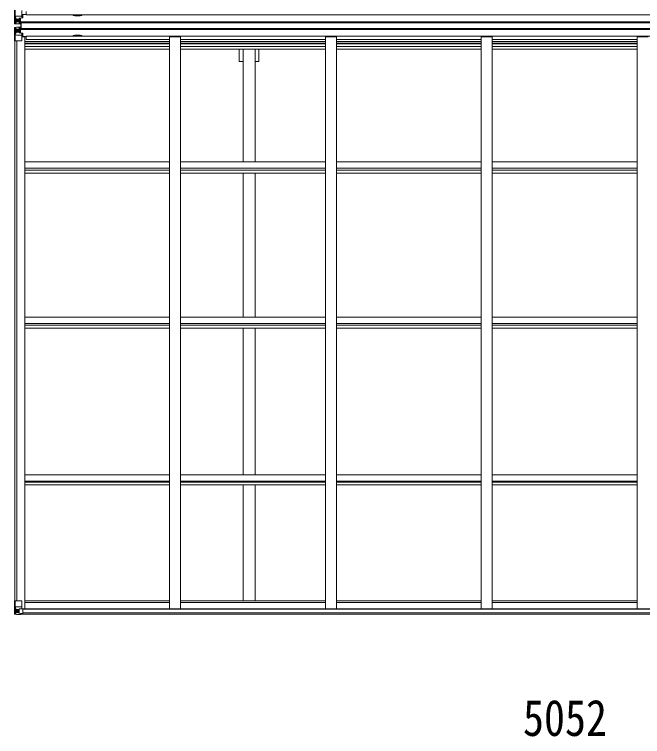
# Model space of a CAD drawing. Units: millimetres at full size, sheet at 1:35; details may follow other scales. Extents: x -9783 to 9892, y -6828 to 6752.
# Drawn here: x 1770 to 4656, y 89 to 3409 of the extents above; entities that cross this region are included whole.
import ezdxf
from ezdxf.enums import TextEntityAlignment as Align

# ---------------------------------------------------------------- set-up
doc = ezdxf.new("R2010")
doc.units = ezdxf.units.MM
doc.header["$LTSCALE"] = 35
for name, color, linetype, lineweight in [('0-1_本体', 4, 'Continuous', 9), ('0-2_部品', 7, 'Continuous', 9), ('0-7_合掌部品', 3, 'Continuous', 9), ('0-A_寸法', 6, 'Continuous', 9)]:
    doc.layers.add(name, color=color, linetype=linetype, lineweight=lineweight)
doc.styles.add('ＭＳ ゴシック', font='')
doc.styles.get('ＭＳ ゴシック').set_extended_font_data('MS Gothic')

msp = doc.modelspace()

# ---------------------------------------------------------------- linework, layer by layer
at = {"layer": '0-1_本体'}
for p, q in [((1824.7, 3422.3), (1824.7, 3407.23)), ((1824.7, 3407.23), (6771.7, 3407.23)), ((2072.2, 3401.69), (2047.2, 3401.69)), ((1801.7, 3369.03), (1793.7, 3369.03)), ((1801.7, 3366.96), (1793.7, 3366.96)), ((1801.7, 3340.05), (1801.7, 3375.05)), ((6794.7, 3375.05), (1801.7, 3375.05)), ((6794.7, 3370.3), (1801.7, 3370.3)), ((1801.7, 3348.66), (1793.7, 3348.66)), ((1801.7, 3346.6), (1793.7, 3346.6)), ((6794.7, 3344.79), (1801.7, 3344.79)), ((6794.7, 3340.05), (1801.7, 3340.05)), ((1772.2, 712.79), (1772.2, 3287.89)), ((1781.2, 712.79), (1781.2, 3287.89)), ((1781.9, 712.79), (1781.9, 3287.89)), ((1804.2, 3306.37), (1817.2, 3306.37)), ((1817.2, 676.44), (1817.2, 3306.37)), ((1824.7, 3293.32), (1824.7, 3308.39)), ((1824.7, 3308.39), (6771.7, 3308.39)), ((2483.2, 3293.32), (1824.7, 3293.32)), ((2072.2, 3313.93), (2047.2, 3313.93)), ((2483.2, 3306.37), (2533.2, 3306.37)), ((2483.2, 676.44), (2483.2, 3306.37)), ((2533.2, 676.44), (2533.2, 3306.37)), ((3199.2, 3293.32), (2533.2, 3293.32)), ((3199.2, 3306.37), (3249.2, 3306.37)), ((3199.2, 676.44), (3199.2, 3306.37)), ((3249.2, 676.44), (3249.2, 3306.37)), ((3915.2, 3293.32), (3249.2, 3293.32)), ((3915.2, 3306.37), (3965.2, 3306.37)), ((3915.2, 676.44), (3915.2, 3306.37)), ((3965.2, 676.44), (3965.2, 3306.37)), ((4631.2, 3293.32), (3965.2, 3293.32)), ((4631.2, 3306.37), (4681.2, 3306.37)), ((4631.2, 676.44), (4631.2, 3306.37)), ((2483.2, 3283.96), (1817.2, 3283.96)), ((1817.2, 3276.89), (2483.2, 3276.89)), ((2483.2, 3273.1), (1817.2, 3273.1)), ((2483.2, 3261.75), (1817.2, 3261.75)), ((3199.2, 3283.96), (2533.2, 3283.96)), ((2533.2, 3276.89), (3199.2, 3276.89)), ((3199.2, 3273.1), (2533.2, 3273.1)), ((3199.2, 3261.75), (2533.2, 3261.75)), ((3915.2, 3283.96), (3249.2, 3283.96)), ((3249.2, 3276.89), (3915.2, 3276.89)), ((3915.2, 3273.1), (3249.2, 3273.1)), ((3915.2, 3261.75), (3249.2, 3261.75)), ((4631.2, 3283.96), (3965.2, 3283.96)), ((3965.2, 3276.89), (4631.2, 3276.89)), ((4631.2, 3273.1), (3965.2, 3273.1)), ((4631.2, 3261.75), (3965.2, 3261.75)), ((2483.2, 3248.93), (1817.2, 3248.93)), ((3199.2, 3248.93), (2533.2, 3248.93)), ((2820.7, 2731.36), (2820.7, 3248.93)), ((2875.7, 2731.36), (2875.7, 3248.93)), ((2893.4, 3192.66), (2893.4, 3248.93)), ((3915.2, 3248.93), (3249.2, 3248.93)), ((4631.2, 3248.93), (3965.2, 3248.93)), ((2893.4, 3192.66), (2875.7, 3192.66)), ((2483.2, 2731.36), (1817.2, 2731.36)), ((3199.2, 2731.36), (2533.2, 2731.36)), ((3915.2, 2731.36), (3249.2, 2731.36)), ((4631.2, 2731.36), (3965.2, 2731.36)), ((2483.2, 2702.4), (1817.2, 2702.4)), ((2483.2, 2692.24), (1817.2, 2692.24)), ((3199.2, 2702.4), (2533.2, 2702.4)), ((3199.2, 2692.24), (2533.2, 2692.24)), ((3915.2, 2702.4), (3249.2, 2702.4)), ((3915.2, 2692.24), (3249.2, 2692.24)), ((4631.2, 2702.4), (3965.2, 2702.4)), ((4631.2, 2692.24), (3965.2, 2692.24)), ((2483.2, 2679.4), (1817.2, 2679.4)), ((3199.2, 2679.4), (2533.2, 2679.4)), ((2820.7, 2016.58), (2820.7, 2679.4)), ((2875.7, 2016.58), (2875.7, 2679.4)), ((3915.2, 2679.4), (3249.2, 2679.4)), ((4631.2, 2679.4), (3965.2, 2679.4)), ((2483.2, 2016.58), (1817.2, 2016.58)), ((3199.2, 2016.58), (2533.2, 2016.58)), ((3915.2, 2016.58), (3249.2, 2016.58)), ((4631.2, 2016.58), (3965.2, 2016.58)), ((2483.2, 1987.14), (1817.2, 1987.14)), ((2483.2, 1979.99), (1817.2, 1979.99)), ((2483.2, 1967.03), (1817.2, 1967.03)), ((3199.2, 1987.14), (2533.2, 1987.14)), ((3199.2, 1979.99), (2533.2, 1979.99)), ((3199.2, 1967.03), (2533.2, 1967.03)), ((2820.7, 1292.67), (2820.7, 1967.03)), ((2875.7, 1292.67), (2875.7, 1967.03)), ((3915.2, 1987.14), (3249.2, 1987.14)), ((3915.2, 1979.99), (3249.2, 1979.99)), ((3915.2, 1967.03), (3249.2, 1967.03)), ((4631.2, 1987.14), (3965.2, 1987.14)), ((4631.2, 1979.99), (3965.2, 1979.99)), ((4631.2, 1967.03), (3965.2, 1967.03)), ((2483.2, 1292.67), (1817.2, 1292.67)), ((2483.2, 1262.91), (1817.2, 1262.91)), ((3199.2, 1292.67), (2533.2, 1292.67)), ((3199.2, 1262.91), (2533.2, 1262.91)), ((3915.2, 1292.67), (3249.2, 1292.67)), ((3915.2, 1262.91), (3249.2, 1262.91)), ((4631.2, 1292.67), (3965.2, 1292.67)), ((4631.2, 1262.91), (3965.2, 1262.91)), ((2483.2, 1258.61), (1817.2, 1258.61)), ((2483.2, 1245.6), (1817.2, 1245.6)), ((3199.2, 1258.61), (2533.2, 1258.61)), ((3199.2, 1245.6), (2533.2, 1245.6)), ((2820.7, 713.68), (2820.7, 1245.6)), ((2875.7, 713.68), (2875.7, 1245.6)), ((3915.2, 1258.61), (3249.2, 1258.61)), ((3915.2, 1245.6), (3249.2, 1245.6)), ((4631.2, 1258.61), (3965.2, 1258.61)), ((4631.2, 1245.6), (3965.2, 1245.6)), ((2482.89, 713.68), (1817.2, 713.68)), ((2482.62, 704.55), (1817.2, 704.55)), ((3198.62, 704.55), (2532.62, 704.55)), ((3198.89, 713.68), (2532.89, 713.68)), ((3914.62, 704.55), (3248.62, 704.55)), ((3914.89, 713.68), (3248.89, 713.68)), ((4630.62, 704.55), (3964.62, 704.55)), ((4630.89, 713.68), (3964.89, 713.68)), ((1808.17, 676.44), (6788.24, 676.44)), ((1808.7, 674.09), (6787.7, 674.09)), ((1798.7, 651.94), (6797.7, 651.94)), ((1798.7, 651), (6797.7, 651)), ((1808.7, 658.43), (6787.7, 658.43))]:
    msp.add_line(p, q, dxfattribs=at)
msp.add_lwpolyline([(2820.7, 3192.66), (2803, 3192.66), (2803, 3248.93)], dxfattribs=at)
for centre, start, end in [((2047.2, 3414.19), 213.87174, 270), ((2072.2, 3414.19), 270, 326.12826), ((2047.2, 3301.43), 90, 146.12826), ((2072.2, 3301.43), 33.87174, 90)]:
    msp.add_arc(centre, 12.5, start, end, dxfattribs=at)
at = {"layer": '0-2_部品'}
for p, q in [((1770.2, 712.79), (1803.2, 712.79)), ((1770.2, 652.09), (1770.2, 712.79)), ((1773.05, 712.79), (1773.05, 652.21)), ((1804.2, 711.79), (1804.2, 678.7)), ((1773.59, 685.91), (1780.2, 686.13)), ((1773.59, 685.91), (1777.74, 673.83)), ((1780.2, 672.6), (1777.87, 672.56)), ((1777.87, 672.56), (1777.87, 659.09)), ((1780.2, 686.13), (1804.2, 686.13)), ((1780.2, 672.6), (1780.2, 672.59)), ((1792.2, 672.59), (1780.2, 672.59)), ((1784.72, 666.23), (1784.72, 667.19)), ((1792.2, 676.58), (1798.7, 676.58)), ((1792.2, 676.58), (1792.2, 649.79)), ((1803.38, 678.44), (1793.03, 676.78)), ((1793.03, 676.78), (1793.03, 676.58)), ((1795.73, 676.58), (1803.38, 677.8)), ((1798.7, 676.58), (1807.7, 676.55)), ((1803.38, 677.8), (1803.38, 678.44)), ((1808.7, 675.64), (1808.7, 655.49)), ((1771.14, 651.13), (1771.14, 651.08)), ((1780.11, 650.7), (1772.19, 651.17)), ((1773.05, 652.14), (1773.05, 652.21)), ((1777.02, 655.59), (1774.28, 651.92)), ((1777.87, 659.09), (1780.2, 659.03)), ((1780.2, 659.04), (1792.2, 659.04)), ((1792.2, 649.91), (1780.2, 650.69)), ((1798.7, 649.4), (1798.7, 655.34)), ((1807.7, 654.77), (1798.7, 654.71))]:
    msp.add_line(p, q, dxfattribs=at)
for points in [[(1783.76, 664.31), (1782.8, 664.31), (1782.8, 665.27), (1783.76, 665.27)], [(1784.72, 667.19), (1785.68, 667.19), (1785.68, 666.23)], [(1786.64, 665.27), (1787.6, 665.27), (1787.6, 664.31), (1786.64, 664.31)], [(1771.14, 651.08), (1780.2, 650.53), (1798.7, 649.4)], [(1785.68, 663.35), (1785.68, 662.39), (1784.72, 662.39), (1784.72, 663.35)], [(1808.7, 655.49), (1808.69, 655.38), (1798.7, 655.34)]]:
    msp.add_lwpolyline(points, dxfattribs=at)
msp.add_circle((1785.2, 664.79), 5.3, dxfattribs=at)
for centre, radius, start, end in [((1803.2, 711.79), 1, 0, 90), ((1783.76, 666.23), 0.96, 270, 0), ((1783.76, 663.35), 0.96, 0, 90), ((1786.64, 666.23), 0.96, 180, 270), ((1786.64, 663.35), 0.96, 90, 180), ((1793.14, 675.85), 0.937, 96.73234, 129.06602), ((1803.27, 679.37), 0.937, 276.73234, 357.67791), ((1803.27, 678.73), 0.937, 276.73234, 357.67791), ((1771.2, 652.12), 0.999, 180.04917, 266.5576), ((1771.2, 652.09), 0.999, 180.04917, 266.5576), ((1771.2, 652.08), 1, 179.99921, 266.49983), ((1772.36, 638.48), 12.7, 84.89689, 90.75534), ((1774.33, 652.09), 1.28, 177.54105, 228.82169)]:
    msp.add_arc(centre, radius, start, end, dxfattribs=at)
for centre, major_axis, ratio, start_param, end_param in [((1774.31, 683.57), (0.85, -2.32), 0.403757, 3.0087805, 3.9744392), ((1776.47, 672.54), (0, -3), 0.468246, 1.5772882, 2.0127935), ((1807.7, 675.64), (1, -0.021), 0.906239, 0.0187047, 1.589501), ((1773.14, 651.01), (2, -0.12), 0.060933, 2.0712557, 3.1453404), ((1972.14, 638.77), (201, -12.36), 0.060933, 3.1453404, 3.145839), ((1773.33, 654.1), (-0.02, -3), 0.466854, 0.125683, 0.7596956), ((1775, 659.17), (0.03, -5), 0.573921, 0.7672717, 1.551125), ((1698.46, 659.04), (81.75, 0), 0.061163, 6.2824128, 6.2831853), ((1807.7, 655.48), (1, 0.012), 0.707053, 4.7036637, 6.124411)]:
    msp.add_ellipse(centre, major_axis=major_axis, ratio=ratio, start_param=start_param, end_param=end_param, dxfattribs=at)
at = {"layer": '0-7_合掌部品'}
for p, q in [((1770.2, 3367.06), (1770.2, 3427.73)), ((1773.05, 3427.73), (1773.05, 3367.15)), ((1804.2, 3426.73), (1804.2, 3393.63)), ((1773.59, 3400.85), (1780.2, 3401.06)), ((1773.59, 3400.85), (1777.74, 3388.77)), ((1780.2, 3401.06), (1804.2, 3401.06)), ((1780.2, 3387.53), (1780.2, 3387.53)), ((1780.2, 3387.53), (1792.2, 3387.53)), ((1792.2, 3390.83), (1792.2, 3364.73)), ((1793.7, 3387.53), (1792.2, 3387.53)), ((1803.38, 3393.38), (1793.03, 3391.72)), ((1793.03, 3391.09), (1803.38, 3392.74)), ((1793.03, 3391.72), (1793.03, 3391.09)), ((1793.7, 3365.73), (1793.7, 3391.2)), ((1797.7, 3391.83), (1797.7, 3371.87)), ((1803.38, 3392.74), (1803.38, 3393.38)), ((1803.66, 3392.82), (1807.7, 3392.85)), ((1824.7, 3408.04), (1804.2, 3408.04)), ((1808.7, 3404.73), (1804.2, 3404.73)), ((1807.7, 3394.59), (1804.2, 3394.61)), ((1807.7, 3394.59), (1808.7, 3394.58)), ((1807.7, 3392.85), (1807.7, 3394.59)), ((1808.7, 3392.86), (1807.7, 3392.85)), ((1808.7, 3408.04), (1808.7, 3392.86)), ((1770.2, 3367.02), (1770.2, 3367.06)), ((1771.14, 3366.06), (1771.14, 3366.03)), ((1771.14, 3366.02), (1771.14, 3366.02)), ((1771.14, 3366.02), (1780.2, 3365.47)), ((1780.11, 3365.64), (1772.19, 3366.11)), ((1773.05, 3367.08), (1773.05, 3367.15)), ((1777.02, 3370.52), (1774.28, 3366.85)), ((1780.2, 3373.97), (1792.2, 3373.97)), ((1792.2, 3364.85), (1780.2, 3365.63)), ((1780.2, 3365.47), (1792.2, 3364.73)), ((1782.8, 3380.21), (1782.8, 3379.25)), ((1783.76, 3380.21), (1782.8, 3380.21)), ((1782.8, 3379.25), (1783.76, 3379.25)), ((1784.72, 3382.13), (1784.72, 3381.17)), ((1785.68, 3382.13), (1784.72, 3382.13)), ((1784.72, 3378.29), (1784.72, 3377.33)), ((1784.72, 3377.33), (1785.68, 3377.33)), ((1785.68, 3381.17), (1785.68, 3382.13)), ((1785.68, 3377.33), (1785.68, 3378.29)), ((1787.6, 3380.21), (1786.64, 3380.21)), ((1786.64, 3379.25), (1787.6, 3379.25)), ((1787.6, 3379.25), (1787.6, 3380.21)), ((1791.2, 3373.97), (1792.2, 3373.97)), ((1793.7, 3373.97), (1792.2, 3373.97)), ((1793.7, 3370.44), (1792.2, 3370.44)), ((1792.2, 3365.62), (1798.7, 3365.22)), ((1797.7, 3383.93), (1793.7, 3383.93)), ((1797.7, 3375.73), (1793.7, 3375.73)), ((1794.2, 3370.8), (1793.7, 3370.8)), ((1798.7, 3365.73), (1793.7, 3365.73)), ((1793.81, 3372.1), (1797.7, 3372.1)), ((1794.2, 3371.89), (1794.2, 3371.89)), ((1801.7, 3371.83), (1794.2, 3371.89)), ((1794.2, 3371.89), (1794.2, 3371.73)), ((1801.7, 3371.66), (1794.2, 3371.73)), ((1794.2, 3371.73), (1794.2, 3371.73)), ((1794.2, 3370.8), (1801.7, 3370.8)), ((1801.7, 3369.8), (1794.2, 3369.8)), ((1798.7, 3366.14), (1798.7, 3366.96)), ((1798.7, 3365.73), (1798.7, 3365.22)), ((1799.2, 3366.05), (1801.7, 3366.05)), ((1799.2, 3349.05), (1799.2, 3366.05)), ((1799.2, 3365.02), (1801.7, 3365.02)), ((1799.2, 3364.8), (1801.7, 3364.8)), ((1800.7, 3349.05), (1800.7, 3366.05)), ((1801.7, 3349.05), (1801.7, 3366.05)), ((1770.2, 3348.07), (1770.2, 3348.03)), ((1770.2, 3348.03), (1770.2, 3287.36)), ((1771.14, 3349.07), (1780.2, 3349.63)), ((1771.14, 3349.07), (1771.14, 3349.07)), ((1771.14, 3349.03), (1771.14, 3349.06)), ((1780.11, 3349.46), (1772.19, 3348.98)), ((1773.05, 3348.01), (1773.05, 3347.94)), ((1773.05, 3287.36), (1773.05, 3347.94)), ((1773.59, 3314.24), (1777.74, 3326.33)), ((1777.02, 3344.57), (1774.28, 3348.24)), ((1780.2, 3349.63), (1792.2, 3350.36)), ((1792.2, 3350.24), (1780.2, 3349.46)), ((1780.2, 3341.12), (1792.2, 3341.12)), ((1780.2, 3327.56), (1780.2, 3327.56)), ((1780.2, 3327.56), (1792.2, 3327.56)), ((1782.8, 3335.84), (1783.76, 3335.84)), ((1782.8, 3334.88), (1782.8, 3335.84)), ((1783.76, 3334.88), (1782.8, 3334.88)), ((1784.72, 3337.76), (1785.68, 3337.76)), ((1784.72, 3336.8), (1784.72, 3337.76)), ((1784.72, 3332.96), (1784.72, 3333.92)), ((1785.68, 3332.96), (1784.72, 3332.96)), ((1785.68, 3337.76), (1785.68, 3336.8)), ((1785.68, 3333.92), (1785.68, 3332.96)), ((1786.64, 3335.84), (1787.6, 3335.84)), ((1787.6, 3334.88), (1786.64, 3334.88)), ((1787.6, 3335.84), (1787.6, 3334.88)), ((1791.2, 3341.12), (1792.2, 3341.12)), ((1792.2, 3324.26), (1792.2, 3350.36)), ((1792.2, 3349.47), (1798.7, 3349.87)), ((1793.7, 3344.65), (1792.2, 3344.65)), ((1793.7, 3341.12), (1792.2, 3341.12)), ((1793.7, 3327.56), (1792.2, 3327.56)), ((1793.03, 3323.37), (1793.03, 3324)), ((1793.03, 3324), (1803.38, 3322.35)), ((1803.38, 3321.72), (1793.03, 3323.37)), ((1793.7, 3349.36), (1793.7, 3323.9)), ((1798.7, 3349.36), (1793.7, 3349.36)), ((1794.2, 3344.29), (1793.7, 3344.29)), ((1797.7, 3339.36), (1793.7, 3339.36)), ((1797.7, 3331.16), (1793.7, 3331.16)), ((1793.81, 3342.99), (1797.7, 3342.99)), ((1801.7, 3345.29), (1794.2, 3345.29)), ((1794.2, 3344.29), (1801.7, 3344.29)), ((1801.7, 3343.43), (1794.2, 3343.36)), ((1794.2, 3343.36), (1794.2, 3343.36)), ((1794.2, 3343.2), (1794.2, 3343.36)), ((1801.7, 3343.26), (1794.2, 3343.2)), ((1794.2, 3343.2), (1794.2, 3343.2)), ((1797.7, 3323.26), (1797.7, 3343.23)), ((1798.7, 3349.36), (1798.7, 3349.87)), ((1798.7, 3348.95), (1798.7, 3348.13)), ((1799.2, 3350.3), (1801.7, 3350.3)), ((1799.2, 3350.07), (1801.7, 3350.07)), ((1799.2, 3349.05), (1801.7, 3349.05)), ((1803.38, 3322.35), (1803.38, 3321.72)), ((1803.66, 3322.27), (1807.7, 3322.24)), ((1804.2, 3288.36), (1804.2, 3321.46)), ((1807.7, 3320.5), (1804.2, 3320.48)), ((1808.7, 3322.23), (1807.7, 3322.24)), ((1807.7, 3322.24), (1807.7, 3320.5)), ((1807.7, 3320.5), (1808.7, 3320.51)), ((1808.7, 3307.05), (1808.7, 3322.23)), ((1770.2, 3287.36), (1773.05, 3287.36)), ((1773.05, 3287.36), (1803.2, 3287.36)), ((1773.59, 3314.24), (1780.2, 3314.03)), ((1780.2, 3314.03), (1804.2, 3314.03)), ((1808.7, 3310.36), (1804.2, 3310.36)), ((1824.7, 3307.05), (1804.2, 3307.05))]:
    msp.add_line(p, q, dxfattribs=at)
for points in [[(1780.2, 3387.53), (1777.87, 3387.5), (1777.87, 3374.03), (1780.2, 3373.97)], [(1798.7, 3365.22), (1798.7, 3364.33), (1792.2, 3364.73)], [(1798.7, 3365.73), (1798.7, 3366.14), (1793.7, 3366.23)], [(1801.7, 3369.77), (1794.2, 3369.77), (1794.2, 3371.73)], [(1780.2, 3327.56), (1777.87, 3327.59), (1777.87, 3341.06), (1780.2, 3341.12)], [(1798.7, 3349.87), (1798.7, 3350.76), (1792.2, 3350.36)], [(1798.7, 3349.36), (1798.7, 3348.95), (1793.7, 3348.86)], [(1801.7, 3345.32), (1794.2, 3345.32), (1794.2, 3343.36)]]:
    msp.add_lwpolyline(points, dxfattribs=at)
for centre in [(1785.2, 3379.73), (1785.2, 3335.36)]:
    msp.add_circle(centre, 5.3, dxfattribs=at)
for centre, radius, start, end in [((1793.14, 3390.79), 0.937, 96.73234, 177.67791), ((1793.14, 3390.16), 0.937, 96.73234, 177.67791), ((1803.27, 3394.31), 0.937, 276.73234, 357.67791), ((1803.27, 3393.67), 0.937, 276.73234, 357.67791), ((1771.2, 3367.06), 0.999, 180.04917, 266.5576), ((1771.2, 3367.02), 1, 179.99921, 266.49983), ((1771.2, 3367.02), 0.999, 180.04917, 266.5576), ((1772.36, 3353.41), 12.7, 84.89689, 90.75534), ((1774.33, 3367.02), 1.28, 177.54105, 228.82169), ((1783.76, 3381.17), 0.96, 270, 0), ((1783.76, 3378.29), 0.96, 0, 90), ((1786.64, 3381.17), 0.96, 180, 270), ((1786.64, 3378.29), 0.96, 90, 180), ((1794.2, 3372.23), 0.5, 179.95536, 269.47105), ((1794.2, 3369.3), 0.5, 89.99891, 179.99891), ((1794.2, 3369.27), 0.5, 90.00309, 180.00198), ((1794.22, 3372.4), 0.513, 178.95293, 268.11972), ((1771.2, 3348.07), 1, 93.50017, 180.00079), ((1771.2, 3348.07), 0.999, 93.4424, 179.95083), ((1771.2, 3348.03), 0.999, 93.4424, 179.95083), ((1772.36, 3361.68), 12.7, 269.24466, 275.10311), ((1774.33, 3348.07), 1.28, 131.17831, 182.45895), ((1783.76, 3336.8), 0.96, 270, 0), ((1783.76, 3333.92), 0.96, 0, 90), ((1786.64, 3336.8), 0.96, 180, 270), ((1786.64, 3333.92), 0.96, 90, 180), ((1793.14, 3324.93), 0.937, 182.32209, 263.26766), ((1793.14, 3324.3), 0.937, 182.32209, 263.26766), ((1794.2, 3345.82), 0.5, 179.99802, 269.99691), ((1794.2, 3345.79), 0.5, 180.00109, 270.00109), ((1794.2, 3342.86), 0.5, 90.52895, 180.04464), ((1794.22, 3342.69), 0.513, 91.88028, 181.04707), ((1803.27, 3321.42), 0.937, 2.32209, 83.26766), ((1803.27, 3320.79), 0.937, 2.32209, 83.26766), ((1803.2, 3288.36), 1, 270, 0)]:
    msp.add_arc(centre, radius, start, end, dxfattribs=at)
for centre, major_axis, ratio, start_param, end_param in [((1774.31, 3398.5), (0.85, -2.32), 0.403757, 3.0087805, 3.9744392), ((1776.47, 3387.48), (0, -3), 0.468246, 1.5772882, 2.0127935), ((1773.14, 3365.94), (2, -0.12), 0.060933, 2.0712557, 3.1453404), ((1972.14, 3353.71), (201, -12.36), 0.060933, 3.1453404, 3.145839), ((1773.33, 3369.04), (-0.02, -3), 0.466854, 0.125683, 0.7596956), ((1775, 3374.11), (0.03, -5), 0.573921, 0.7672717, 1.551125), ((1698.46, 3373.97), (81.75, 0), 0.061163, 6.2824128, 6.2831853), ((1972.14, 3361.38), (201, 12.36), 0.060933, 3.1373463, 3.1378449), ((1773.14, 3349.15), (2, 0.12), 0.060933, 3.1378449, 4.2119296), ((1773.33, 3346.05), (-0.02, 3), 0.466854, 5.5234897, 6.1575023), ((1775, 3340.98), (0.03, 5), 0.573921, 4.7320603, 5.5159136), ((1776.47, 3327.61), (0, 3), 0.468246, 4.2703918, 4.7058971), ((1698.46, 3341.12), (81.75, 0), 0.061163, 0, 0.0007725), ((1774.31, 3316.59), (0.85, 2.32), 0.403757, 2.3087461, 3.2744049)]:
    msp.add_ellipse(centre, major_axis=major_axis, ratio=ratio, start_param=start_param, end_param=end_param, dxfattribs=at)

# ---------------------------------------------------------------- texts
at = {"layer": '0-A_寸法', "color": 7, "style": 'ＭＳ ゴシック', "width": 0.85}
msp.add_text('5052', height=166.8, dxfattribs=at).set_placement((4106.55, 41.7), align=Align.BOTTOM_LEFT)

doc.saveas('drawing.dxf')
